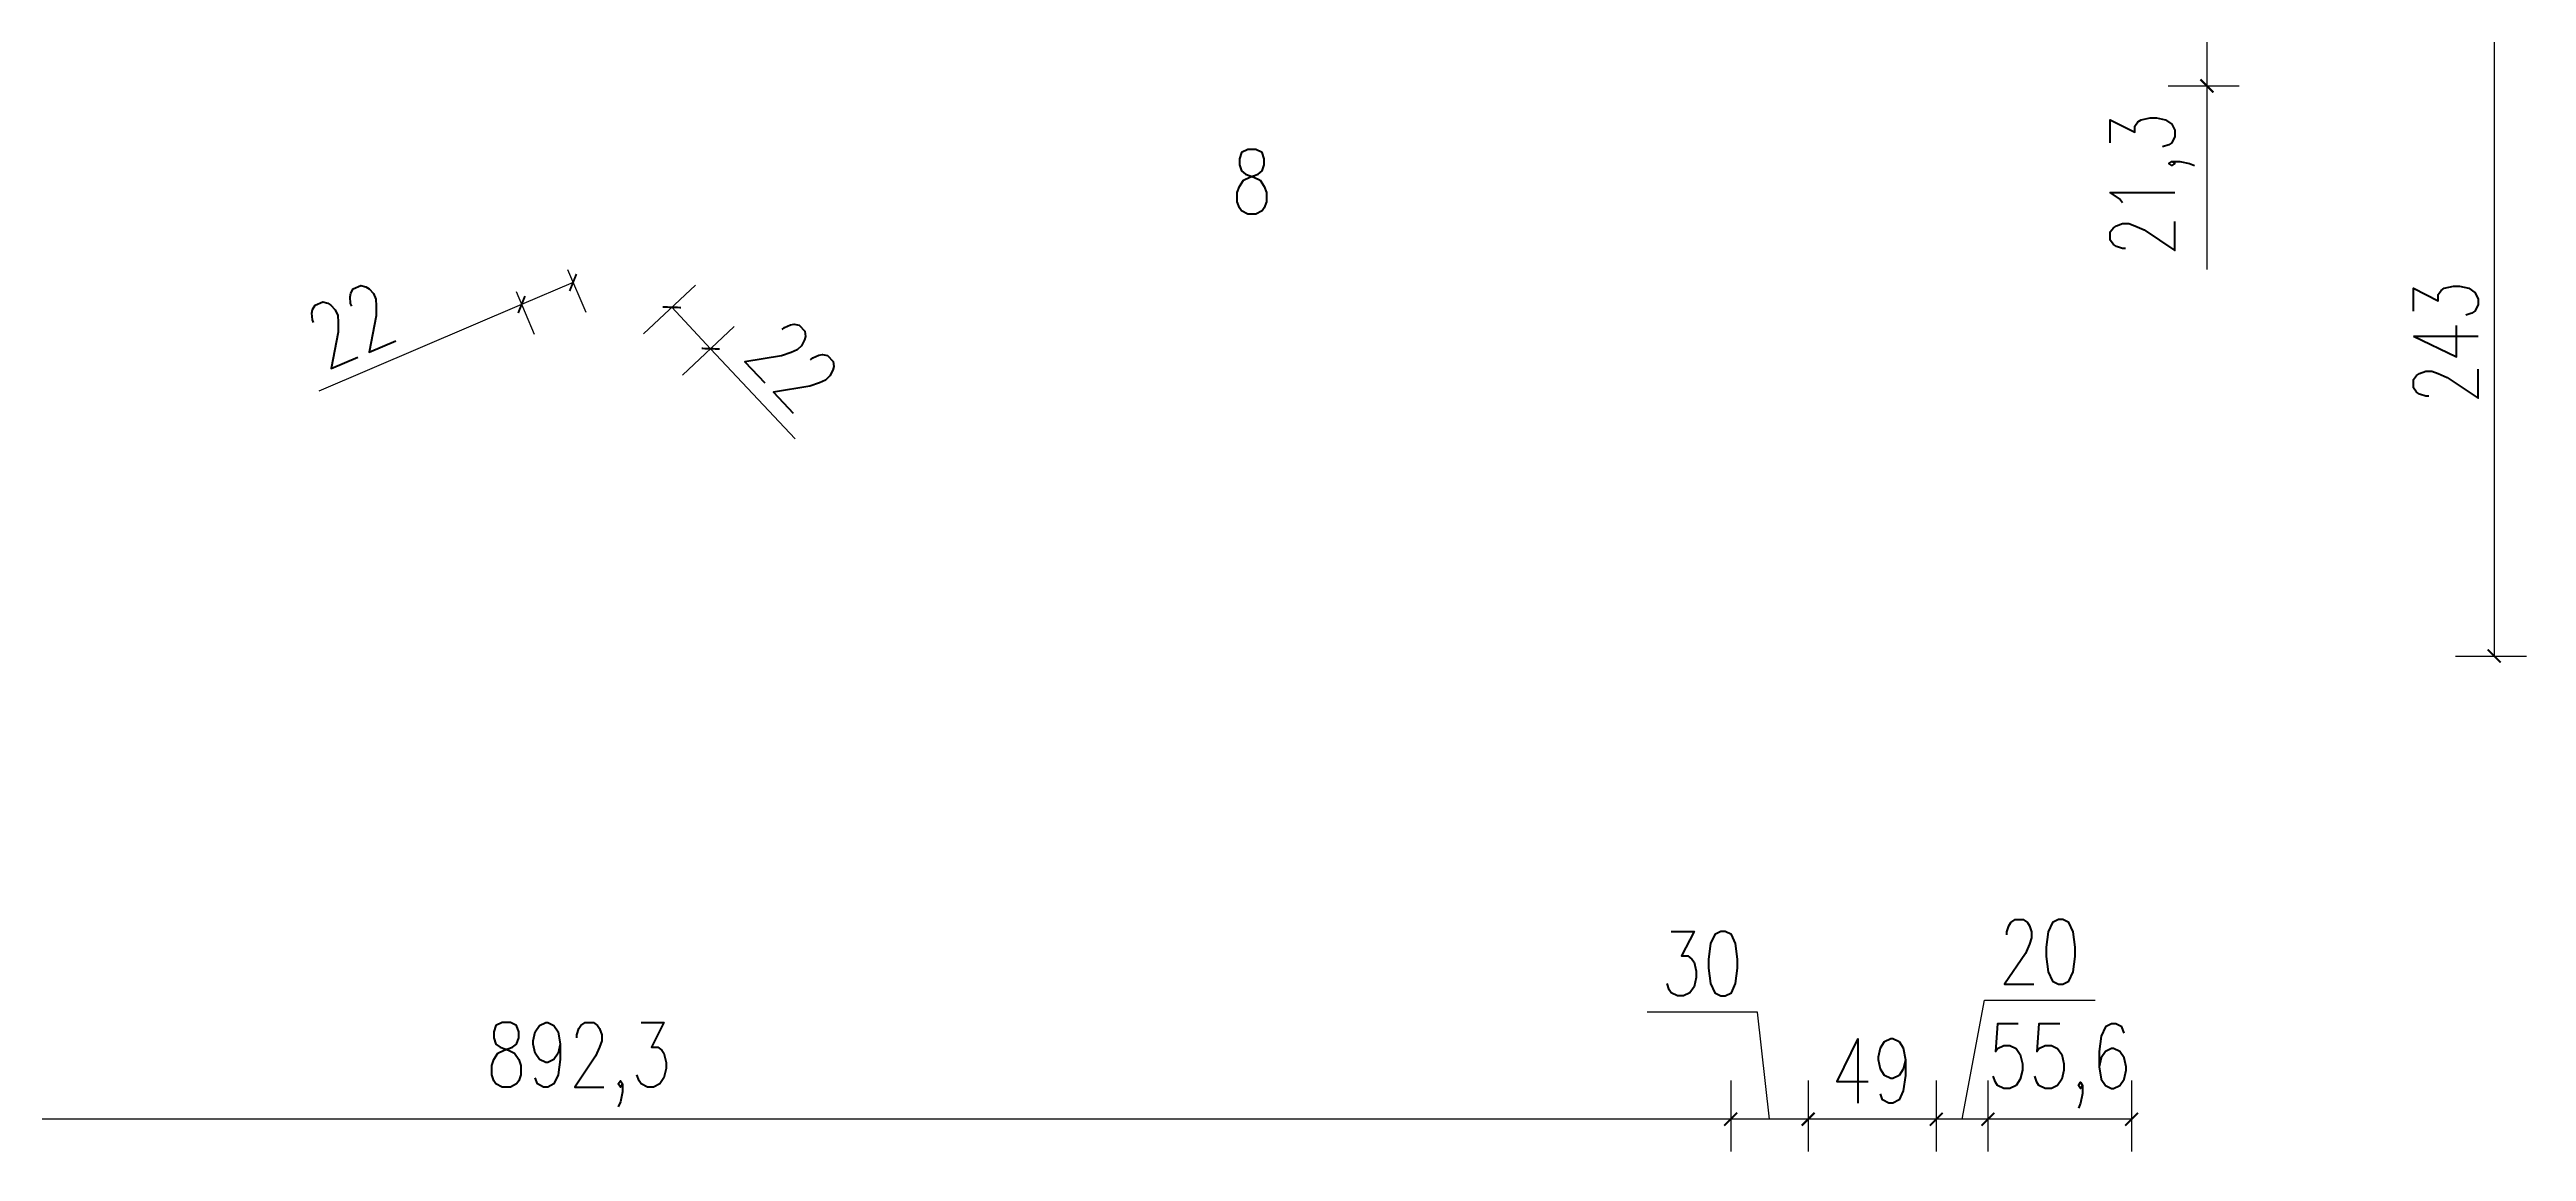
# Model space of a CAD drawing. Header units: millimetres. Extents: x -324080 to 120693, y -32448 to 53734.
# Drawn here: x -124558 to -123598, y -9594 to -9167 of the extents above; entities that cross this region are included whole.
import ezdxf

# ---------------------------------------------------------------- set-up
doc = ezdxf.new("R2010")
doc.units = ezdxf.units.MM
doc.layers.add('wymiary', color=253, linetype='Continuous', lineweight=5)
doc.styles.add('Opisowy', font='simplex.shx', dxfattribs={"width": 0.75, "height": 2.5})
doc.dimstyles.new('Opisowy', dxfattribs={"dimscale": 0, "dimtxt": 2.5, "dimasz": 0.5, "dimexe": 1.25, "dimexo": 0.625, "dimtad": 1, "dimdec": 1, "dimtxsty": 'Opisowy', "dimblk": 'ARCHTICK', "dimcen": 1, "dimadec": 0, "dimazin": 0, "dimtfac": 1, "dimtdec": 1, "dimtmove": 0, "dimatfit": 3, "dimfxl": 1.5, "dimfxlon": 1, "dimarcsym": 0})

# ---------------------------------------------------------------- blocks, each defined once
blk = doc.blocks.new('_ArchTick')
at = {"color": 0, "linetype": 'ByBlock', "const_width": 0.15}
blk.add_lwpolyline([(-0.5, -0.5), (0.5, 0.5)], dxfattribs=at)
blk = doc.blocks.new('*D121')
at = {"layer": 'Defpoints', "color": 0, "transparency": 16777216}
for p in [(-123826.76, -9158.81), (-123876.36, -9401.81), (-123610.66, -9401.81)]:
    blk.add_point(p, dxfattribs=at)
at = {"layer": 'wymiary', "color": 0, "lineweight": -2, "transparency": 16777216}
for p, q in [((-123625.66, -9158.81), (-123598.16, -9158.81)), ((-123610.66, -9158.81), (-123610.66, -9401.81)), ((-123625.66, -9401.81), (-123598.16, -9401.81))]:
    blk.add_line(p, q, dxfattribs=at)
at = {"layer": 'wymiary', "color": 0, "lineweight": -2, "transparency": 16777216, "xscale": 5, "yscale": 5, "zscale": 5}
for p, rotation in [((-123610.66, -9158.81), 90), ((-123610.66, -9401.81), 270)]:
    blk.add_blockref('_ArchTick', p, dxfattribs=dict(at, rotation=rotation))
at = {"layer": 'wymiary', "color": 0, "lineweight": 9, "transparency": 16777216, "insert": (-123629.41, -9280.31), "char_height": 25, "attachment_point": 5, "rotation": 90, "style": 'Opisowy'}
blk.add_mtext('243', dxfattribs=at)
blk = doc.blocks.new('*D123')
at = {"layer": 'Defpoints', "color": 0, "transparency": 16777216}
for p in [(-123806.76, -9238.31), (-123751.12, -9254.56), (-123806.76, -9581.16)]:
    blk.add_point(p, dxfattribs=at)
at = {"layer": 'wymiary', "color": 0, "lineweight": -2, "transparency": 16777216}
for p, q in [((-123806.76, -9566.16), (-123806.76, -9593.66)), ((-123751.12, -9566.16), (-123751.12, -9593.66)), ((-123751.12, -9581.16), (-123806.76, -9581.16))]:
    blk.add_line(p, q, dxfattribs=at)
at = {"layer": 'wymiary', "color": 0, "lineweight": -2, "transparency": 16777216, "xscale": 5, "yscale": 5, "zscale": 5, "rotation": 180}
blk.add_blockref('_ArchTick', (-123806.76, -9581.16), dxfattribs=at)
at = {"layer": 'wymiary', "color": 0, "lineweight": -2, "transparency": 16777216, "xscale": 5, "yscale": 5, "zscale": 5}
blk.add_blockref('_ArchTick', (-123751.12, -9581.16), dxfattribs=at)
at = {"layer": 'wymiary', "color": 0, "lineweight": 9, "transparency": 16777216, "insert": (-123778.94, -9560.58), "char_height": 25, "attachment_point": 5, "style": 'Opisowy'}
blk.add_mtext('55,6', dxfattribs=at)
blk = doc.blocks.new('*D124')
at = {"layer": 'Defpoints', "color": 0, "transparency": 16777216}
for p in [(-123826.76, -9238.31), (-123806.76, -9238.31), (-123826.76, -9581.16)]:
    blk.add_point(p, dxfattribs=at)
at = {"layer": 'wymiary', "color": 0, "lineweight": -2, "transparency": 16777216}
for p, q in [((-123816.76, -9581.16), (-123808.04, -9535.1)), ((-123808.04, -9535.1), (-123765.18, -9535.1)), ((-123826.76, -9566.16), (-123826.76, -9593.66)), ((-123806.76, -9566.16), (-123806.76, -9593.66)), ((-123806.76, -9581.16), (-123826.76, -9581.16))]:
    blk.add_line(p, q, dxfattribs=at)
at = {"layer": 'wymiary', "color": 0, "lineweight": -2, "transparency": 16777216, "xscale": 5, "yscale": 5, "zscale": 5, "rotation": 180}
blk.add_blockref('_ArchTick', (-123826.76, -9581.16), dxfattribs=at)
at = {"layer": 'wymiary', "color": 0, "lineweight": -2, "transparency": 16777216, "xscale": 5, "yscale": 5, "zscale": 5}
blk.add_blockref('_ArchTick', (-123806.76, -9581.16), dxfattribs=at)
at = {"layer": 'wymiary', "color": 0, "lineweight": 9, "transparency": 16777216, "insert": (-123786.61, -9516.35), "char_height": 25, "attachment_point": 5, "style": 'Opisowy'}
blk.add_mtext('20', dxfattribs=at)
blk = doc.blocks.new('*D125')
at = {"layer": 'Defpoints', "color": 0, "transparency": 16777216}
for p in [(-123826.76, -9238.31), (-123876.36, -9475.31), (-123876.36, -9581.16)]:
    blk.add_point(p, dxfattribs=at)
at = {"layer": 'wymiary', "color": 0, "lineweight": -2, "transparency": 16777216}
for p, q in [((-123876.36, -9566.16), (-123876.36, -9593.66)), ((-123826.76, -9566.16), (-123826.76, -9593.66)), ((-123826.76, -9581.16), (-123876.36, -9581.16))]:
    blk.add_line(p, q, dxfattribs=at)
at = {"layer": 'wymiary', "color": 0, "lineweight": -2, "transparency": 16777216, "xscale": 5, "yscale": 5, "zscale": 5, "rotation": 180}
blk.add_blockref('_ArchTick', (-123876.36, -9581.16), dxfattribs=at)
at = {"layer": 'wymiary', "color": 0, "lineweight": -2, "transparency": 16777216, "xscale": 5, "yscale": 5, "zscale": 5}
blk.add_blockref('_ArchTick', (-123826.76, -9581.16), dxfattribs=at)
at = {"layer": 'wymiary', "color": 0, "lineweight": 9, "transparency": 16777216, "insert": (-123851.56, -9562.41), "char_height": 25, "attachment_point": 5, "style": 'Opisowy'}
blk.add_mtext('49', dxfattribs=at)
blk = doc.blocks.new('*D126')
at = {"layer": 'Defpoints', "color": 0, "transparency": 16777216}
for p in [(-123876.36, -9475.31), (-123906.36, -9481.31), (-123906.36, -9581.16)]:
    blk.add_point(p, dxfattribs=at)
at = {"layer": 'wymiary', "color": 0, "lineweight": -2, "transparency": 16777216}
for p, q in [((-123895.93, -9539.67), (-123938.78, -9539.67)), ((-123891.36, -9581.16), (-123895.93, -9539.67)), ((-123906.36, -9566.16), (-123906.36, -9593.66)), ((-123876.36, -9566.16), (-123876.36, -9593.66)), ((-123876.36, -9581.16), (-123906.36, -9581.16))]:
    blk.add_line(p, q, dxfattribs=at)
at = {"layer": 'wymiary', "color": 0, "lineweight": -2, "transparency": 16777216, "xscale": 5, "yscale": 5, "zscale": 5, "rotation": 180}
blk.add_blockref('_ArchTick', (-123906.36, -9581.16), dxfattribs=at)
at = {"layer": 'wymiary', "color": 0, "lineweight": -2, "transparency": 16777216, "xscale": 5, "yscale": 5, "zscale": 5}
blk.add_blockref('_ArchTick', (-123876.36, -9581.16), dxfattribs=at)
at = {"layer": 'wymiary', "color": 0, "lineweight": 9, "transparency": 16777216, "insert": (-123917.36, -9520.92), "char_height": 25, "attachment_point": 5, "style": 'Opisowy'}
blk.add_mtext('30', dxfattribs=at)
blk = doc.blocks.new('*D127')
at = {"layer": 'Defpoints', "color": 0, "transparency": 16777216}
for p in [(-124798.62, -9478.31), (-123906.36, -9481.31), (-124798.62, -9581.16)]:
    blk.add_point(p, dxfattribs=at)
at = {"layer": 'wymiary', "color": 0, "lineweight": -2, "transparency": 16777216}
for p, q in [((-124798.62, -9566.16), (-124798.62, -9593.66)), ((-123906.36, -9566.16), (-123906.36, -9593.66)), ((-123906.36, -9581.16), (-124798.62, -9581.16))]:
    blk.add_line(p, q, dxfattribs=at)
at = {"layer": 'wymiary', "color": 0, "lineweight": -2, "transparency": 16777216, "xscale": 5, "yscale": 5, "zscale": 5, "rotation": 180}
blk.add_blockref('_ArchTick', (-124798.62, -9581.16), dxfattribs=at)
at = {"layer": 'wymiary', "color": 0, "lineweight": -2, "transparency": 16777216, "xscale": 5, "yscale": 5, "zscale": 5}
blk.add_blockref('_ArchTick', (-123906.36, -9581.16), dxfattribs=at)
at = {"layer": 'wymiary', "color": 0, "lineweight": 9, "transparency": 16777216, "insert": (-124352.49, -9560.03), "char_height": 25, "attachment_point": 5, "style": 'Opisowy'}
blk.add_mtext('892,3', dxfattribs=at)
blk = doc.blocks.new('*D129')
at = {"layer": 'Defpoints', "color": 0, "transparency": 16777216}
for p in [(-123806.76, -9159.81), (-123751.12, -9181.06), (-123721.91, -9181.06)]:
    blk.add_point(p, dxfattribs=at)
at = {"layer": 'wymiary', "color": 0, "lineweight": -2, "transparency": 16777216}
for p, q in [((-123736.91, -9159.81), (-123709.41, -9159.81)), ((-123721.91, -9159.81), (-123721.91, -9181.06)), ((-123736.91, -9181.06), (-123709.41, -9181.06)), ((-123721.91, -9181.06), (-123721.91, -9252.13))]:
    blk.add_line(p, q, dxfattribs=at)
at = {"layer": 'wymiary', "color": 0, "lineweight": -2, "transparency": 16777216, "xscale": 5, "yscale": 5, "zscale": 5}
for p, rotation in [((-123721.91, -9159.81), 90), ((-123721.91, -9181.06), 270)]:
    blk.add_blockref('_ArchTick', p, dxfattribs=dict(at, rotation=rotation))
at = {"layer": 'wymiary', "color": 0, "lineweight": 9, "transparency": 16777216, "insert": (-123743.04, -9219.1), "char_height": 25, "attachment_point": 5, "rotation": 90, "style": 'Opisowy'}
blk.add_mtext('21,3', dxfattribs=at)
blk = doc.blocks.new('*D146')
at = {"layer": 'Defpoints', "color": 0, "transparency": 16777216}
for p in [(-124301.45, -9282.81), (-124339.36, -9288.19), (-124324.32, -9304.24)]:
    blk.add_point(p, dxfattribs=at)
at = {"layer": 'wymiary', "color": 0, "lineweight": -2, "transparency": 16777216}
for p, q in [((-124327.44, -9277.01), (-124307.38, -9258.21)), ((-124316.5, -9266.76), (-124301.45, -9282.81)), ((-124312.4, -9293.07), (-124292.33, -9274.26)), ((-124301.45, -9282.81), (-124268.72, -9317.73))]:
    blk.add_line(p, q, dxfattribs=at)
at = {"layer": 'wymiary', "color": 0, "lineweight": -2, "transparency": 16777216, "xscale": 5, "yscale": 5, "zscale": 5}
for p, rotation in [((-124316.5, -9266.76), 133.145882748937), ((-124301.45, -9282.81), 313.145882748937)]:
    blk.add_blockref('_ArchTick', p, dxfattribs=dict(at, rotation=rotation))
at = {"layer": 'wymiary', "color": 0, "lineweight": 9, "transparency": 16777216, "insert": (-124269.7, -9289.27), "char_height": 25, "attachment_point": 5, "rotation": 313.14588, "style": 'Opisowy'}
blk.add_mtext('22', dxfattribs=at)
blk = doc.blocks.new('*D147')
at = {"layer": 'Defpoints', "color": 0, "transparency": 16777216}
for p in [(-124359.36, -9246.4), (-124379.29, -9254.94), (-124354.76, -9257.16)]:
    blk.add_point(p, dxfattribs=at)
at = {"layer": 'wymiary', "color": 0, "lineweight": -2, "transparency": 16777216}
for p, q in [((-124354.76, -9257.16), (-124374.68, -9265.69)), ((-124356.9, -9252.15), (-124349.84, -9268.65)), ((-124374.68, -9265.69), (-124453.17, -9299.29)), ((-124376.83, -9260.68), (-124369.76, -9277.18))]:
    blk.add_line(p, q, dxfattribs=at)
at = {"layer": 'wymiary', "color": 0, "lineweight": -2, "transparency": 16777216, "xscale": 5, "yscale": 5, "zscale": 5}
for p, rotation in [((-124354.76, -9257.16), 23.17941723550378), ((-124374.68, -9265.69), 203.1794172355038)]:
    blk.add_blockref('_ArchTick', p, dxfattribs=dict(at, rotation=rotation))
at = {"layer": 'wymiary', "color": 0, "lineweight": 9, "transparency": 16777216, "insert": (-124440.85, -9273.62), "char_height": 25, "attachment_point": 5, "rotation": 23.17942, "style": 'Opisowy'}
blk.add_mtext('22', dxfattribs=at)
blk = doc.blocks.new('*D148')
at = {"layer": 'Defpoints', "color": 0, "transparency": 16777216}
for p in [(-124226.93, -9119.49), (-124339.36, -9182.81), (-124226.93, -9182.81)]:
    blk.add_point(p, dxfattribs=at)
at = {"layer": 'wymiary', "color": 0, "lineweight": -2, "transparency": 16777216}
for p, q in [((-124339.36, -9134.49), (-124339.36, -9106.99)), ((-124226.93, -9134.49), (-124226.93, -9106.99)), ((-124339.36, -9119.49), (-124226.93, -9119.49))]:
    blk.add_line(p, q, dxfattribs=at)
at = {"layer": 'wymiary', "color": 0, "lineweight": -2, "transparency": 16777216, "xscale": 5, "yscale": 5, "zscale": 5, "rotation": 180}
blk.add_blockref('_ArchTick', (-124339.36, -9119.49), dxfattribs=at)
at = {"layer": 'wymiary', "color": 0, "lineweight": -2, "transparency": 16777216, "xscale": 5, "yscale": 5, "zscale": 5}
blk.add_blockref('_ArchTick', (-124226.93, -9119.49), dxfattribs=at)
at = {"layer": 'wymiary', "color": 0, "lineweight": 9, "transparency": 16777216, "insert": (-124283.15, -9098.35), "char_height": 25, "attachment_point": 5, "style": 'Opisowy'}
blk.add_mtext('112,4', dxfattribs=at)
blk = doc.blocks.new('*D150')
at = {"layer": 'Defpoints', "color": 0, "transparency": 16777216}
for p in [(-124384.17, -9119.49), (-124359.36, -9119.49), (-124384.17, -9182.81)]:
    blk.add_point(p, dxfattribs=at)
at = {"layer": 'wymiary', "color": 0, "lineweight": -2, "transparency": 16777216}
for p, q in [((-124367.61, -9080.1), (-124410.47, -9080.1)), ((-124371.77, -9119.49), (-124367.61, -9080.1)), ((-124384.17, -9134.49), (-124384.17, -9106.99)), ((-124359.36, -9119.49), (-124359.36, -9106.99)), ((-124359.36, -9119.49), (-124384.17, -9119.49))]:
    blk.add_line(p, q, dxfattribs=at)
at = {"layer": 'wymiary', "color": 0, "lineweight": -2, "transparency": 16777216, "xscale": 5, "yscale": 5, "zscale": 5, "rotation": 180}
blk.add_blockref('_ArchTick', (-124384.17, -9119.49), dxfattribs=at)
at = {"layer": 'wymiary', "color": 0, "lineweight": -2, "transparency": 16777216, "xscale": 5, "yscale": 5, "zscale": 5}
blk.add_blockref('_ArchTick', (-124359.36, -9119.49), dxfattribs=at)
at = {"layer": 'wymiary', "color": 0, "lineweight": 9, "transparency": 16777216, "insert": (-124389.04, -9061.35), "char_height": 25, "attachment_point": 5, "style": 'Opisowy'}
blk.add_mtext('55', dxfattribs=at)
blk = doc.blocks.new('*D690')
at = {"layer": 'Defpoints', "color": 0, "transparency": 16777216}
for p in [(-124217.33, -9119.49), (-124217.33, -9173.81), (-124226.93, -9182.81)]:
    blk.add_point(p, dxfattribs=at)
at = {"layer": 'wymiary', "color": 0, "lineweight": -2, "transparency": 16777216}
for p, q in [((-124216.48, -9082.73), (-124267.37, -9082.73)), ((-124222.13, -9119.49), (-124216.48, -9082.73)), ((-124226.93, -9134.49), (-124226.93, -9106.99)), ((-124217.33, -9134.49), (-124217.33, -9106.99)), ((-124226.93, -9119.49), (-124231.93, -9119.49)), ((-124226.93, -9119.49), (-124217.33, -9119.49)), ((-124226.93, -9119.49), (-124217.33, -9119.49)), ((-124217.33, -9119.49), (-124212.33, -9119.49))]:
    blk.add_line(p, q, dxfattribs=at)
at = {"layer": 'wymiary', "color": 0, "lineweight": -2, "transparency": 16777216, "xscale": 5, "yscale": 5, "zscale": 5}
blk.add_blockref('_ArchTick', (-124226.93, -9119.49), dxfattribs=at)
at = {"layer": 'wymiary', "color": 0, "lineweight": -2, "transparency": 16777216, "xscale": 5, "yscale": 5, "zscale": 5, "rotation": 180}
blk.add_blockref('_ArchTick', (-124217.33, -9119.49), dxfattribs=at)
at = {"layer": 'wymiary', "color": 0, "transparency": 16777216, "insert": (-124241.93, -9061.6), "char_height": 25, "attachment_point": 5, "style": 'Opisowy'}
blk.add_mtext('9,6', dxfattribs=at)
blk = doc.blocks.new('*D691')
at = {"layer": 'Defpoints', "color": 0, "transparency": 16777216}
for p in [(-124174.49, -9119.49), (-124174.49, -9163.81), (-124217.33, -9173.81)]:
    blk.add_point(p, dxfattribs=at)
at = {"layer": 'wymiary', "color": 0, "lineweight": -2, "transparency": 16777216}
for p, q in [((-124195.91, -9119.49), (-124184.88, -9082.73)), ((-124184.88, -9082.73), (-124115.24, -9082.73)), ((-124217.33, -9134.49), (-124217.33, -9106.99)), ((-124174.49, -9134.49), (-124174.49, -9106.99)), ((-124217.33, -9119.49), (-124174.49, -9119.49))]:
    blk.add_line(p, q, dxfattribs=at)
at = {"layer": 'wymiary', "color": 0, "lineweight": -2, "transparency": 16777216, "xscale": 5, "yscale": 5, "zscale": 5, "rotation": 180}
blk.add_blockref('_ArchTick', (-124217.33, -9119.49), dxfattribs=at)
at = {"layer": 'wymiary', "color": 0, "lineweight": -2, "transparency": 16777216, "xscale": 5, "yscale": 5, "zscale": 5}
blk.add_blockref('_ArchTick', (-124174.49, -9119.49), dxfattribs=at)
at = {"layer": 'wymiary', "color": 0, "transparency": 16777216, "insert": (-124150.06, -9061.6), "char_height": 25, "attachment_point": 5, "style": 'Opisowy'}
blk.add_mtext('42,8', dxfattribs=at)
blk = doc.blocks.new('*D693')
at = {"layer": 'Defpoints', "color": 0, "transparency": 16777216}
for p in [(-124391.59, -9119.49), (-124391.59, -9163.81), (-124384.17, -9182.81)]:
    blk.add_point(p, dxfattribs=at)
at = {"layer": 'wymiary', "color": 0, "lineweight": -2, "transparency": 16777216}
for p, q in [((-124420.09, -9080.1), (-124472.76, -9080.1)), ((-124387.88, -9119.49), (-124420.09, -9080.1)), ((-124391.59, -9134.49), (-124391.59, -9106.99)), ((-124384.17, -9134.49), (-124384.17, -9106.99)), ((-124391.59, -9119.49), (-124396.59, -9119.49)), ((-124384.17, -9119.49), (-124391.59, -9119.49)), ((-124384.17, -9119.49), (-124391.59, -9119.49)), ((-124384.17, -9119.49), (-124379.17, -9119.49))]:
    blk.add_line(p, q, dxfattribs=at)
at = {"layer": 'wymiary', "color": 0, "lineweight": -2, "transparency": 16777216, "xscale": 5, "yscale": 5, "zscale": 5}
blk.add_blockref('_ArchTick', (-124391.59, -9119.49), dxfattribs=at)
at = {"layer": 'wymiary', "color": 0, "lineweight": -2, "transparency": 16777216, "xscale": 5, "yscale": 5, "zscale": 5, "rotation": 180}
blk.add_blockref('_ArchTick', (-124384.17, -9119.49), dxfattribs=at)
at = {"layer": 'wymiary', "color": 0, "transparency": 16777216, "insert": (-124446.42, -9058.97), "char_height": 25, "attachment_point": 5, "style": 'Opisowy'}
blk.add_mtext('7,4', dxfattribs=at)

msp = doc.modelspace()

# ---------------------------------------------------------------- texts
at = {"lineweight": 20, "insert": (-124115.54, -9230.65), "char_height": 25, "width": 47.4004, "attachment_point": 7, "style": 'Opisowy'}
msp.add_mtext('\\pxqc;8', dxfattribs=at)

# ---------------------------------------------------------------- dimensions: what is measured, and where the dimension line sits
at = {"layer": 'wymiary'}
for base, p1, p2, picture, middle in [((-124391.59, -9119.49), (-124384.17, -9182.81), (-124391.59, -9163.81), '*D693', (-124426.34, -9080.1)), ((-124217.33, -9119.49), (-124226.93, -9182.81), (-124217.33, -9173.81), '*D690', (-124222.73, -9082.73))]:
    dim = msp.add_linear_dim(base=base, p1=p1, p2=p2, dimstyle='Opisowy', dxfattribs=at)
    dim.commit()
    dim.dimension.update_dxf_attribs({"geometry": picture, "text_midpoint": middle, "dimtype": 160})
at = {"layer": 'wymiary', "lineweight": 9}
for base, p1, p2, text, picture, middle in [((-124384.17, -9119.49), (-124359.36, -9119.49), (-124384.17, -9182.81), '55', '*D150', (-124373.86, -9080.1)), ((-123876.36, -9581.16), (-123826.76, -9238.31), (-123876.36, -9475.31), '49', '*D125', (-123851.56, -9581.16))]:
    dim = msp.add_linear_dim(base=base, p1=p1, p2=p2, text=text, dimstyle='Opisowy', dxfattribs=at)
    dim.commit()
    dim.dimension.update_dxf_attribs({"geometry": picture, "text_midpoint": middle, "dimtype": 160})
at = {"layer": 'wymiary'}
dim = msp.add_linear_dim(base=(-124174.49, -9119.49), p1=(-124217.33, -9173.81), p2=(-124174.49, -9163.81), dimstyle='Opisowy', dxfattribs=at)
dim.commit()
dim.dimension.update_dxf_attribs({"geometry": '*D691', "text_midpoint": (-124178.63, -9061.6)})
at = {"layer": 'wymiary', "lineweight": 9}
for p1, p2, distance, picture, middle in [((-124339.36, -9182.81), (-124226.93, -9182.81), 63.32, '*D148', (-124283.15, -9098.35)), ((-124339.36, -9288.19), (-124324.32, -9304.24), 31.34, '*D146', (-124269.7, -9289.27))]:
    dim = msp.add_aligned_dim(p1=p1, p2=p2, distance=distance, dimstyle='Opisowy', dxfattribs=at)
    dim.commit()
    dim.dimension.update_dxf_attribs({"geometry": picture, "text_midpoint": middle})
for base, p1, p2, picture, middle in [((-123610.66, -9401.81), (-123826.76, -9158.81), (-123876.36, -9401.81), '*D121', (-123629.41, -9280.31)), ((-123721.9116, -9181.0612), (-123806.7636, -9159.8081), (-123751.1183, -9181.0612), '*D129', (-123743.0426, -9219.0969))]:
    dim = msp.add_linear_dim(base=base, p1=p1, p2=p2, angle=270, dimstyle='Opisowy', dxfattribs=at)
    dim.commit()
    dim.dimension.update_dxf_attribs({"geometry": picture, "text_midpoint": middle})
for base, p1, p2, picture, middle in [((-123826.76, -9581.16), (-123806.76, -9238.31), (-123826.76, -9238.31), '*D124', (-123801.79, -9535.1)), ((-123806.76, -9581.16), (-123751.12, -9254.56), (-123806.76, -9238.31), '*D123', (-123778.94, -9560.58)), ((-123906.36, -9581.16), (-123876.36, -9475.31), (-123906.36, -9481.31), '*D126', (-123902.18, -9539.67))]:
    dim = msp.add_linear_dim(base=base, p1=p1, p2=p2, dimstyle='Opisowy', dxfattribs=at)
    dim.commit()
    dim.dimension.update_dxf_attribs({"geometry": picture, "text_midpoint": middle, "dimtype": 160})
dim = msp.add_linear_dim(base=(-124354.76, -9257.16), p1=(-124379.29, -9254.94), p2=(-124359.36, -9246.4), angle=23.17942, text='22', dimstyle='Opisowy', dxfattribs=at)
dim.commit()
dim.dimension.update_dxf_attribs({"geometry": '*D147', "text_midpoint": (-124433.47, -9290.86), "dimtype": 161})
dim = msp.add_linear_dim(base=(-124798.62, -9581.16), p1=(-123906.36, -9481.31), p2=(-124798.62, -9478.31), dimstyle='Opisowy', dxfattribs=at)
dim.commit()
dim.dimension.update_dxf_attribs({"geometry": '*D127', "text_midpoint": (-124352.49, -9560.03)})

doc.saveas('drawing.dxf')
